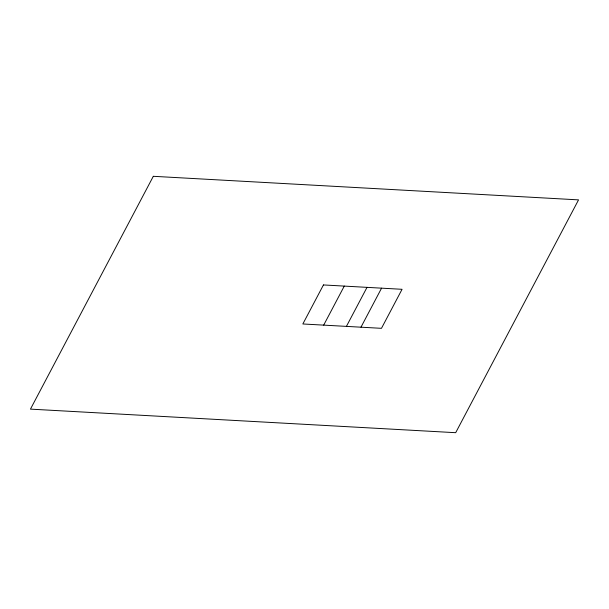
<?xml version="1.0" encoding="UTF-8"?>
<svg xmlns="http://www.w3.org/2000/svg" width="609" height="609" viewBox="0 0 609 609"><rect width="100%" height="100%" fill="white"/><g stroke="black" fill="none" stroke-linecap="round" stroke-linejoin="round"><path stroke-width="0.91" d="M323.683 325.122L344.275 286.101M346.414 326.386L367.014 287.357M360.97 327.193L381.561 288.164M153.316 176.305L30.45 409.126L455.684 432.694L578.55 199.874L153.316 176.305M323.44 284.943L302.84 323.973L381.47 328.327L402.062 289.298L323.44 284.943"/></g></svg>
